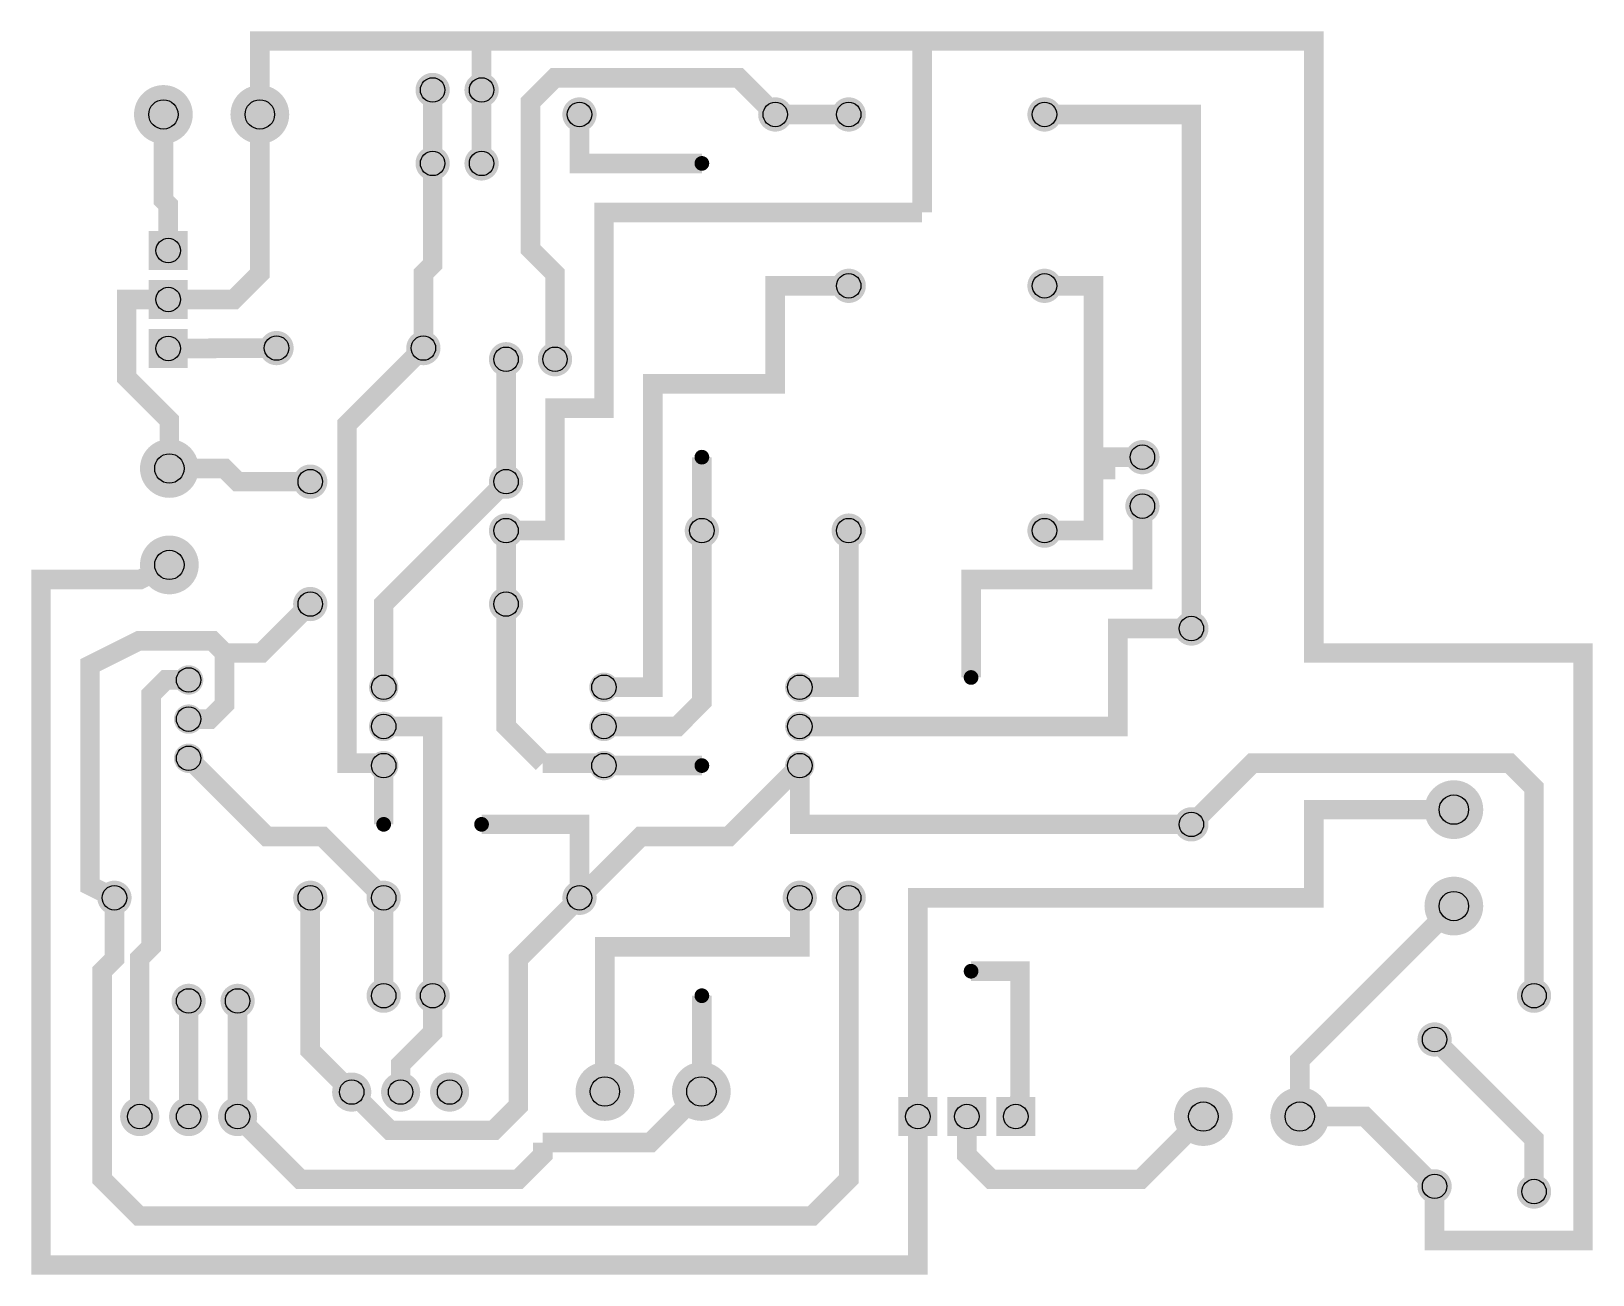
# Model space of a CAD drawing. Header units: inches. Extents: x -1.6 to 1.59, y -1.25 to 1.29.
import ezdxf

# ---------------------------------------------------------------- set-up
doc = ezdxf.new("R2010")
doc.units = ezdxf.units.IN
doc.layers.get('0').update_dxf_attribs({"linetype": 'CONTINUOUS'})

# ---------------------------------------------------------------- blocks, each defined once
blk = doc.blocks.new('EPAD')
at = {"const_width": 0.5}
blk.add_lwpolyline([(-0.25, 0, 1), (0.25, 0, 1)], format="xyb", close=True, dxfattribs=at)
blk = doc.blocks.new('RPAD')
blk.add_trace([(-0.5, -0.5), (-0.5, 0.5), (0.5, -0.5), (0.5, 0.5)])

msp = doc.modelspace()

# ---------------------------------------------------------------- linework, layer by layer
at = {"const_width": 0.04}
for points in [[(-0.678543, 1.17124), (-0.678543, 1.27124), (-1.131543, 1.27124), (-1.131543, 1.12124)], [(-0.678543, 1.27124), (0.221457, 1.27124), (0.221457, 1.17124)], [(0.221457, 1.27124), (1.021457, 1.27124), (1.021457, 0.02124), (1.571457, 0.02124), (1.571457, -1.17876), (1.268307, -1.17876), (1.268307, -1.06813)], [(-0.078543, 1.12124), (-0.153543, 1.19624), (-0.528543, 1.19624), (-0.578543, 1.14624), (-0.578543, 0.84624), (-0.528543, 0.79624), (-0.528543, 0.62124)], [(-0.797441, 0.644075), (-0.797441, 0.79624), (-0.778543, 0.815138), (-0.778543, 1.02124), (-0.778543, 1.17124)], [(-0.678543, 1.17124), (-0.678543, 1.10624)], [(0.221457, 1.17124), (0.221457, 1.02124)], [(-1.328543, 1.12124), (-1.328543, 0.94624), (-1.318701, 0.936398), (-1.318701, 0.843287)], [(-1.131543, 1.12124), (-1.131543, 0.79624), (-1.184496, 0.743287), (-1.318701, 0.743287)], [(-0.678543, 1.10624), (-0.678543, 1.09624)], [(-0.478543, 1.12124), (-0.478543, 1.02124), (-0.228543, 1.02124)], [(-0.078543, 1.12124), (0.071457, 1.12124)], [(0.471457, 1.12124), (0.771457, 1.12124), (0.771457, 0.07124)], [(-0.678543, 1.09624), (-0.678543, 1.02124)], [(0.221457, 1.02124), (0.221457, 0.92124)], [(0.221457, 0.92124), (-0.428543, 0.92124), (-0.428543, 0.87124)], [(-0.428543, 0.87124), (-0.428543, 0.52124), (-0.528543, 0.52124), (-0.528543, 0.37124)], [(0.071457, 0.77124), (-0.078543, 0.77124), (-0.078543, 0.57124), (-0.328543, 0.57124), (-0.328543, -0.04876), (-0.428543, -0.04876)], [(0.571457, 0.39624), (0.571457, 0.77124), (0.471457, 0.77124)], [(-1.318701, 0.743287), (-1.403543, 0.743287), (-1.403543, 0.583445), (-1.316339, 0.49624), (-1.316339, 0.398161)], [(-1.318701, 0.643287), (-1.228543, 0.643287), (-1.227756, 0.644075), (-1.097441, 0.644075)], [(-0.797441, 0.644075), (-0.953543, 0.487972), (-0.953543, -0.20376), (-0.883543, -0.20376), (-0.878543, -0.20876)], [(-0.628543, 0.37124), (-0.628543, 0.62124)], [(-1.316339, 0.398161), (-1.203543, 0.398161), (-1.176622, 0.37124), (-1.028543, 0.37124)], [(-0.228543, 0.42124), (-0.228543, 0.27124)], [(0.571457, 0.39624), (0.571457, 0.27124), (0.471457, 0.27124)], [(0.571457, 0.39624), (0.596457, 0.39624), (0.596457, 0.42124), (0.671457, 0.42124)], [(-0.628543, 0.37124), (-0.878543, 0.12124), (-0.878543, -0.04876)], [(-0.528543, 0.37124), (-0.528543, 0.27124), (-0.628543, 0.27124)], [(0.671457, 0.32124), (0.671457, 0.17124), (0.321457, 0.17124), (0.321457, -0.02876)], [(-0.628543, 0.12124), (-0.628543, 0.27124)], [(-0.228543, 0.27124), (-0.228543, -0.07876), (-0.278543, -0.12876), (-0.428543, -0.12876)], [(-0.028543, -0.04876), (0.071457, -0.04876), (0.071457, 0.27124)], [(1.307677, -0.298689), (1.021457, -0.298689), (1.021457, -0.47876), (0.212795, -0.47876), (0.212795, -0.92561), (0.212795, -1.22876), (-1.578543, -1.22876), (-1.578543, 0.17124), (-1.376339, 0.17124), (-1.316339, 0.201161)], [(-1.203543, 0.02124), (-1.128543, 0.02124), (-1.028543, 0.12124)], [(-0.628543, 0.12124), (-0.628543, -0.12876), (-0.553543, -0.20376)], [(-1.428543, -0.47876), (-1.478543, -0.45376), (-1.478543, -0.00376), (-1.378543, 0.04624), (-1.228543, 0.04624), (-1.203543, 0.02124)], [(0.771457, 0.07124), (0.621457, 0.07124), (0.621457, -0.12876), (-0.028543, -0.12876)], [(-1.203543, 0.02124), (-1.203543, -0.083799), (-1.233543, -0.113799), (-1.276969, -0.113799)], [(-1.276969, -0.033799), (-1.323543, -0.033799), (-1.353543, -0.063799), (-1.353543, -0.57876), (-1.376969, -0.602185), (-1.376969, -0.92561)], [(-0.778543, -0.67876), (-0.778543, -0.12876), (-0.878543, -0.12876)], [(-0.878543, -0.47876), (-1.003543, -0.35376), (-1.117008, -0.35376), (-1.276969, -0.193799)], [(-0.878543, -0.20876), (-0.878543, -0.32876)], [(-0.428543, -0.20876), (-0.433543, -0.20376), (-0.553543, -0.20376)], [(-0.028543, -0.20876), (-0.173543, -0.35376), (-0.353543, -0.35376), (-0.478543, -0.47876)], [(-0.428543, -0.20876), (-0.228543, -0.20876)], [(0.771457, -0.32876), (-0.028543, -0.32876), (-0.028543, -0.20876)], [(0.771457, -0.32876), (0.896457, -0.20376), (1.421457, -0.20376), (1.471457, -0.25376), (1.471457, -0.67876)], [(-0.678543, -0.32876), (-0.478543, -0.32876), (-0.478543, -0.47876)], [(-1.428543, -0.47876), (-1.428543, -0.60376), (-1.453543, -0.62876), (-1.453543, -1.05376), (-1.378543, -1.12876), (-0.003543, -1.12876), (0.071457, -1.05376), (0.071457, -0.47876)], [(-0.943898, -0.87561), (-1.028543, -0.790965), (-1.028543, -0.47876)], [(-0.943898, -0.87561), (-0.865748, -0.95376), (-0.653543, -0.95376), (-0.603543, -0.90376), (-0.603543, -0.60376), (-0.478543, -0.47876)], [(-0.878543, -0.47876), (-0.878543, -0.67876)], [(-0.028543, -0.47876), (-0.028543, -0.57876), (-0.426575, -0.57876), (-0.426575, -0.874429)], [(0.992866, -0.92561), (0.992866, -0.8105), (1.307677, -0.495689)], [(0.321457, -0.62876), (0.421457, -0.62876), (0.421457, -0.88561), (0.412795, -0.92561)], [(-1.276969, -0.68939), (-1.276969, -0.92561)], [(-1.176969, -0.92561), (-1.176969, -0.68939)], [(-0.778543, -0.67876), (-0.778543, -0.75376), (-0.843898, -0.819114), (-0.843898, -0.87561)], [(-0.228543, -0.67876), (-0.228543, -0.814429), (-0.229575, -0.874429)], [(1.268307, -0.76813), (1.471457, -0.97128), (1.471457, -1.07876)], [(-0.553543, -0.97876), (-0.333906, -0.97876), (-0.229575, -0.874429)], [(-1.176969, -0.92561), (-1.048819, -1.05376), (-0.603543, -1.05376), (-0.553543, -1.00376), (-0.553543, -0.97876)], [(0.312795, -0.92561), (0.312795, -1.00376), (0.362795, -1.05376), (0.667717, -1.05376), (0.795866, -0.92561)], [(0.992866, -0.92561), (1.125787, -0.92561), (1.268307, -1.06813)]]:
    msp.add_lwpolyline(points, dxfattribs=at)
for centre, radius in [((-0.778543, 1.17124), 0.025), ((-0.678543, 1.17124), 0.025), ((-1.328543, 1.12124), 0.03), ((-1.131543, 1.12124), 0.03), ((-0.478543, 1.12124), 0.025), ((-0.078543, 1.12124), 0.025), ((0.071457, 1.12124), 0.025), ((0.471457, 1.12124), 0.025), ((-0.778543, 1.02124), 0.025), ((-0.678543, 1.02124), 0.025), ((-0.228543, 1.02124), 0.01), ((-1.318701, 0.843287), 0.025), ((-1.318701, 0.743287), 0.025), ((0.071457, 0.77124), 0.025), ((0.471457, 0.77124), 0.025), ((-1.318701, 0.643287), 0.025), ((-1.097441, 0.644075), 0.025), ((-0.797441, 0.644075), 0.025), ((-0.628543, 0.62124), 0.025), ((-0.528543, 0.62124), 0.025), ((-1.316339, 0.398161), 0.03), ((-0.228543, 0.42124), 0.01), ((0.671457, 0.42124), 0.025), ((-1.028543, 0.37124), 0.025), ((-0.628543, 0.37124), 0.025), ((0.671457, 0.32124), 0.025), ((-0.628543, 0.27124), 0.025), ((-0.228543, 0.27124), 0.025), ((0.071457, 0.27124), 0.025), ((0.471457, 0.27124), 0.025), ((-1.316339, 0.201161), 0.03), ((-1.028543, 0.12124), 0.025), ((-0.628543, 0.12124), 0.025), ((0.771457, 0.07124), 0.025), ((-1.276968, -0.033799), 0.025), ((-0.878543, -0.04876), 0.025), ((-0.428543, -0.04876), 0.025), ((-0.028543, -0.04876), 0.025), ((0.321457, -0.02876), 0.01), ((-1.276968, -0.113799), 0.025), ((-0.878543, -0.12876), 0.025), ((-0.428543, -0.12876), 0.025), ((-0.028543, -0.12876), 0.025), ((-1.276968, -0.193799), 0.025), ((-0.878543, -0.20876), 0.025), ((-0.428543, -0.20876), 0.025), ((-0.028543, -0.20876), 0.025), ((-0.228543, -0.20876), 0.01), ((1.307677, -0.298689), 0.03), ((-0.878543, -0.32876), 0.01), ((-0.678543, -0.32876), 0.01), ((0.771457, -0.32876), 0.025), ((-1.428543, -0.47876), 0.025), ((-1.028543, -0.47876), 0.025), ((-0.878543, -0.47876), 0.025), ((-0.478543, -0.47876), 0.025), ((-0.028543, -0.47876), 0.025), ((0.071457, -0.47876), 0.025), ((1.307677, -0.495689), 0.03), ((0.321457, -0.62876), 0.01), ((-1.276968, -0.68939), 0.025), ((-1.176968, -0.68939), 0.025), ((-0.878543, -0.67876), 0.025), ((-0.778543, -0.67876), 0.025), ((-0.228543, -0.67876), 0.01), ((1.471457, -0.67876), 0.025), ((1.268307, -0.76813), 0.025), ((-0.943898, -0.87561), 0.025), ((-0.843898, -0.87561), 0.025), ((-0.743898, -0.87561), 0.025), ((-0.426575, -0.874429), 0.03), ((-0.229575, -0.874429), 0.03), ((-1.376969, -0.92561), 0.025), ((-1.276968, -0.92561), 0.025), ((-1.176968, -0.92561), 0.025), ((0.212795, -0.92561), 0.025), ((0.312795, -0.92561), 0.025), ((0.412795, -0.92561), 0.025), ((0.795866, -0.92561), 0.03), ((0.992866, -0.92561), 0.03), ((1.268307, -1.06813), 0.025), ((1.471457, -1.07876), 0.025)]:
    msp.add_circle(centre, radius)

# ---------------------------------------------------------------- block references
for name, p, xscale, yscale in [('EPAD', (-1.328543, 1.12124), 0.12, 0.12), ('EPAD', (-1.131543, 1.12124), 0.12, 0.12), ('EPAD', (-0.778543, 1.17124), 0.07, 0.07), ('EPAD', (-0.678543, 1.17124), 0.07, 0.07), ('EPAD', (-0.478543, 1.12124), 0.07, 0.07), ('EPAD', (-0.078543, 1.12124), 0.07, 0.07), ('EPAD', (0.071457, 1.12124), 0.07, 0.07), ('EPAD', (0.471457, 1.12124), 0.07, 0.07), ('EPAD', (-0.778543, 1.02124), 0.07, 0.07), ('EPAD', (-0.678543, 1.02124), 0.07, 0.07), ('EPAD', (-0.228543, 1.02124), 0.03, 0.03), ('EPAD', (0.071457, 0.77124), 0.07, 0.07), ('EPAD', (0.471457, 0.77124), 0.07, 0.07), ('EPAD', (-1.097441, 0.644075), 0.07, 0.07), ('EPAD', (-0.797441, 0.644075), 0.07, 0.07), ('EPAD', (-0.628543, 0.62124), 0.07, 0.07), ('EPAD', (-0.528543, 0.62124), 0.07, 0.07), ('EPAD', (-1.316339, 0.398161), 0.12, 0.12), ('EPAD', (0.671457, 0.42124), 0.07, 0.07), ('EPAD', (-0.228543, 0.42124), 0.03, 0.03), ('EPAD', (-1.028543, 0.37124), 0.07, 0.07), ('EPAD', (-0.628543, 0.37124), 0.07, 0.07), ('EPAD', (0.671457, 0.32124), 0.07, 0.07), ('EPAD', (-0.628543, 0.27124), 0.07, 0.07), ('EPAD', (-0.228543, 0.27124), 0.07, 0.07), ('EPAD', (0.071457, 0.27124), 0.07, 0.07), ('EPAD', (0.471457, 0.27124), 0.07, 0.07), ('EPAD', (-1.316339, 0.201161), 0.12, 0.12), ('EPAD', (-1.028543, 0.12124), 0.07, 0.07), ('EPAD', (-0.628543, 0.12124), 0.07, 0.07), ('EPAD', (0.771457, 0.07124), 0.07, 0.07), ('EPAD', (-1.276969, -0.033799), 0.06, 0.06), ('EPAD', (-0.878543, -0.04876), 0.06, 0.06), ('EPAD', (-0.428543, -0.04876), 0.06, 0.06), ('EPAD', (-0.028543, -0.04876), 0.06, 0.06), ('EPAD', (0.321457, -0.02876), 0.03, 0.03), ('EPAD', (-1.276969, -0.113799), 0.06, 0.06), ('EPAD', (-0.878543, -0.12876), 0.06, 0.06), ('EPAD', (-0.428543, -0.12876), 0.06, 0.06), ('EPAD', (-0.028543, -0.12876), 0.06, 0.06), ('EPAD', (-1.276969, -0.193799), 0.06, 0.06), ('EPAD', (-0.878543, -0.20876), 0.06, 0.06), ('EPAD', (-0.428543, -0.20876), 0.06, 0.06), ('EPAD', (-0.028543, -0.20876), 0.06, 0.06), ('EPAD', (-0.228543, -0.20876), 0.03, 0.03), ('EPAD', (1.307677, -0.298689), 0.12, 0.12), ('EPAD', (-0.878543, -0.32876), 0.03, 0.03), ('EPAD', (-0.678543, -0.32876), 0.03, 0.03), ('EPAD', (0.771457, -0.32876), 0.07, 0.07), ('EPAD', (-1.428543, -0.47876), 0.07, 0.07), ('EPAD', (-1.028543, -0.47876), 0.07, 0.07), ('EPAD', (-0.878543, -0.47876), 0.07, 0.07), ('EPAD', (-0.478543, -0.47876), 0.07, 0.07), ('EPAD', (-0.028543, -0.47876), 0.07, 0.07), ('EPAD', (0.071457, -0.47876), 0.07, 0.07), ('EPAD', (1.307677, -0.495689), 0.12, 0.12), ('EPAD', (0.321457, -0.62876), 0.03, 0.03), ('EPAD', (-1.276969, -0.68939), 0.07, 0.07), ('EPAD', (-1.176969, -0.68939), 0.07, 0.07), ('EPAD', (-0.878543, -0.67876), 0.07, 0.07), ('EPAD', (-0.778543, -0.67876), 0.07, 0.07), ('EPAD', (-0.228543, -0.67876), 0.03, 0.03), ('EPAD', (1.471457, -0.67876), 0.07, 0.07), ('EPAD', (1.268307, -0.76813), 0.07, 0.07), ('EPAD', (-0.426575, -0.874429), 0.12, 0.12), ('EPAD', (-0.229575, -0.874429), 0.12, 0.12), ('EPAD', (-0.943898, -0.87561), 0.08, 0.08), ('EPAD', (-0.843898, -0.87561), 0.08, 0.08), ('EPAD', (-0.743898, -0.87561), 0.08, 0.08), ('EPAD', (-1.376969, -0.92561), 0.08, 0.08), ('EPAD', (-1.276969, -0.92561), 0.08, 0.08), ('EPAD', (-1.176969, -0.92561), 0.08, 0.08), ('RPAD', (0.212795, -0.92561), 0.08, 0.08), ('RPAD', (0.312795, -0.92561), 0.08, 0.08), ('RPAD', (0.412795, -0.92561), 0.08, 0.08), ('EPAD', (0.795866, -0.92561), 0.12, 0.12), ('EPAD', (0.992866, -0.92561), 0.12, 0.12), ('EPAD', (1.268307, -1.06813), 0.07, 0.07), ('EPAD', (1.471457, -1.07876), 0.07, 0.07)]:
    msp.add_blockref(name, p, dxfattribs=dict(xscale=xscale, yscale=yscale))
at = {"xscale": 0.08, "yscale": 0.08, "rotation": -90}
for p in [(-1.318701, 0.843287), (-1.318701, 0.743287), (-1.318701, 0.643287)]:
    msp.add_blockref('RPAD', p, dxfattribs=at)

doc.saveas('drawing.dxf')
